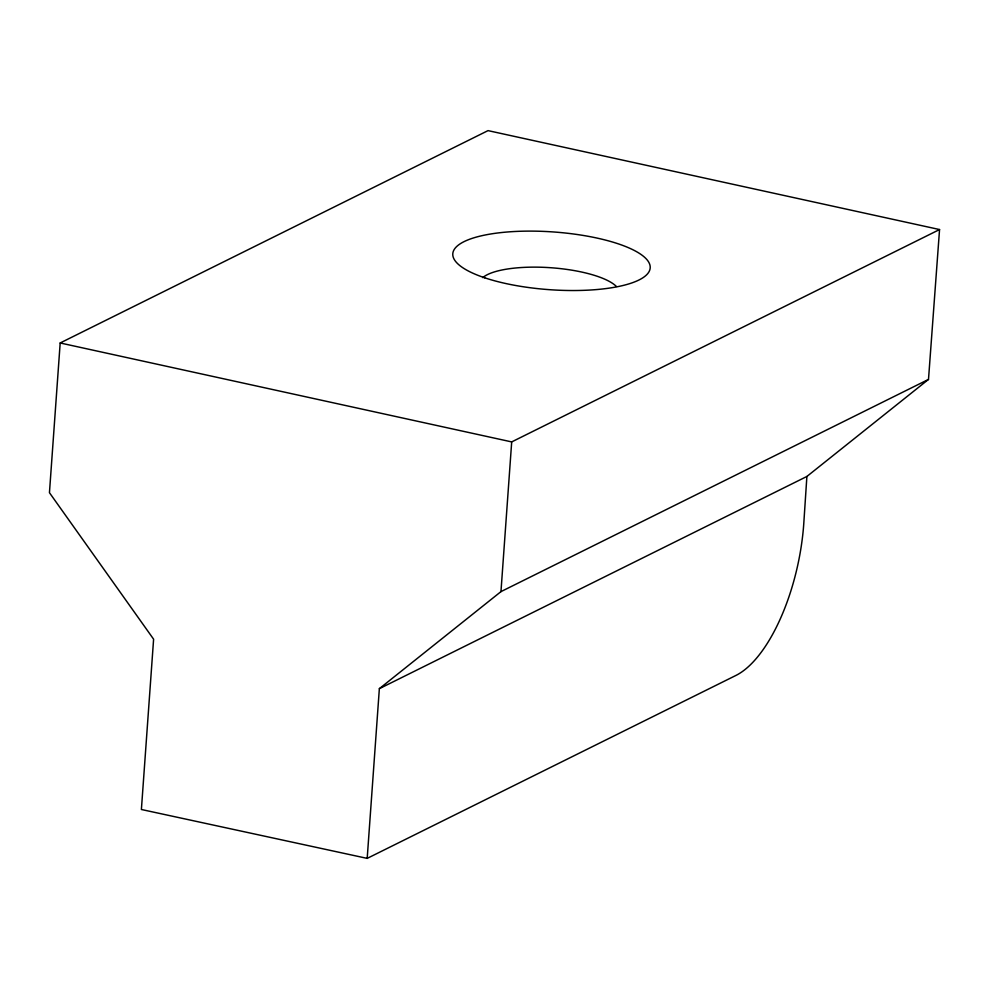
<?xml version="1.0" encoding="UTF-8"?>
<svg xmlns="http://www.w3.org/2000/svg" width="989" height="989" viewBox="0 0 989 989"><rect width="100%" height="100%" fill="white"/><g stroke="black" fill="none" stroke-linecap="round" stroke-linejoin="round"><path stroke-width="1.48" d="M806.888 476.463L803.723 524.343A127.68 54.284 -77.6 0 1 735.977 675.413L367.191 858.378L141.39 809.496L153.604 639.203L49.45 492.695L60.181 342.973L488.034 130.622L939.55 229.547L928.498 379.417L806.888 476.463L379.356 688.665L367.191 858.378M379.356 688.665L500.966 591.62L511.696 441.91L939.55 229.547M500.966 591.62L928.498 379.417M60.181 342.973L511.696 441.91M482.743 277.625A70.219 20.534 4.1 0 1 549.637 267.648A70.219 20.534 4.1 0 1 616.382 286.451M484.672 277.785A98.949 28.928 4.1 0 0 647.832 273.459A98.949 28.928 4.1 0 0 521.969 231.216A98.949 28.928 4.1 0 0 484.672 277.785"/></g></svg>
